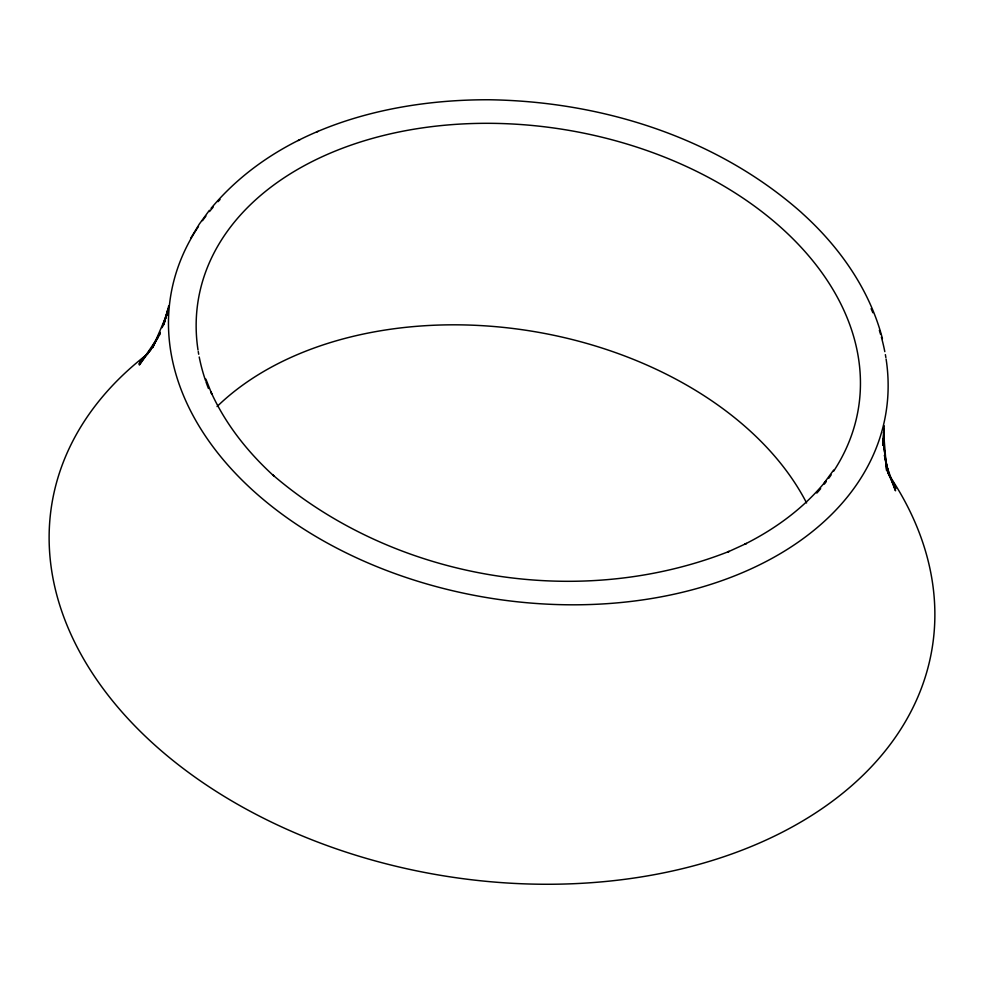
<?xml version="1.0" encoding="UTF-8"?>
<svg xmlns="http://www.w3.org/2000/svg" width="984" height="984" viewBox="0 0 984 984"><rect width="100%" height="100%" fill="white"/><g stroke="black" fill="none" stroke-linecap="round" stroke-linejoin="round"><path stroke-width="1.48" d="M884.284 425.838L882.882 445.42L884.099 429.184L883.89 448.741L883.546 432.21L886.695 470.856L884.087 447.954M168.719 305.827L163.799 324.818L168.092 309.099L162.065 327.672L167.92 312.186L152.643 347.733L160.195 332.297L151.069 349.062L157.969 337.672M190.625 238.386L199.322 224.057L209.42 210.268M160.281 333.871L139.334 364.966L150.49 349.726L138.83 363.883M824.272 482.837L833.632 470.081M211.043 208.387C278.214 128.006 388.459 99.31 489.565 99.765C601.741 101.475 716.315 137.317 801.259 212.384L802.587 213.639C839.684 247.132 869.733 289.849 882.427 338.631M825.908 480.955C804.1 507.941 775.552 528.789 744.667 544.263L746.426 543.451L727.52 552.122L729.169 551.372C578.85 610.658 395.248 580.216 272.63 474.805L273.97 476.059C247.894 452.308 225.434 424.129 210.908 391.841L211.831 394.092L205.89 379.123M139.605 361.94L150.81 350.033M298.115 140.54L299.874 139.74M316.491 132.102L318.139 131.352M887.986 472.726L894.899 485.444M887.912 472.837L895.76 488.777L888.281 472.48L895.538 490.807L886.264 464.792L888.859 473.624L884.444 455.334L888.048 472.677L884.739 453.821M883.128 439.356L883.657 443.944M884.173 448.519L884.53 451.582M883.103 439.171L883.595 443.563M888.823 474.78A446.01 303.613 9.3 0 1 743.252 849.696A446.01 303.613 9.3 0 1 166.874 755.503A446.01 303.613 9.3 0 1 147.957 353.699M886.104 359.086A362.383 246.689 9.3 0 1 473.673 595.234A362.383 246.689 9.3 0 1 198.46 226.492M202.507 220.674A362.383 246.689 9.3 0 1 205.914 216.086M209.481 211.572A362.383 246.689 9.3 0 1 213.196 207.12M218.054 201.658A362.383 246.689 9.3 0 1 220.059 199.494M871.123 308.693A362.383 246.689 9.3 0 1 872.869 312.728M879.352 330.329A362.383 246.689 9.3 0 1 880.594 334.412M881.369 337.131A362.383 246.689 9.3 0 1 884.801 351.645M885.366 354.621A362.383 246.689 9.3 0 1 885.871 357.598M217.07 406.54A334.511 227.71 9.3 0 1 532.012 331.214A334.511 227.71 9.3 0 1 806.585 502.972M198.005 349.984A334.511 227.71 9.3 0 1 577.842 131.979A334.511 227.71 9.3 0 1 833.546 471.336M831.173 474.878A334.511 227.71 9.3 0 1 828.688 478.372M826.105 481.84A334.511 227.71 9.3 0 1 824.334 484.128M820.668 488.642A334.511 227.71 9.3 0 1 816.831 493.082M208.448 388.508A334.511 227.71 9.3 0 1 205.927 381.694M205.459 380.328A334.511 227.71 9.3 0 1 199.223 356.995M198.707 354.252A334.511 227.71 9.3 0 1 198.239 351.497"/></g></svg>
